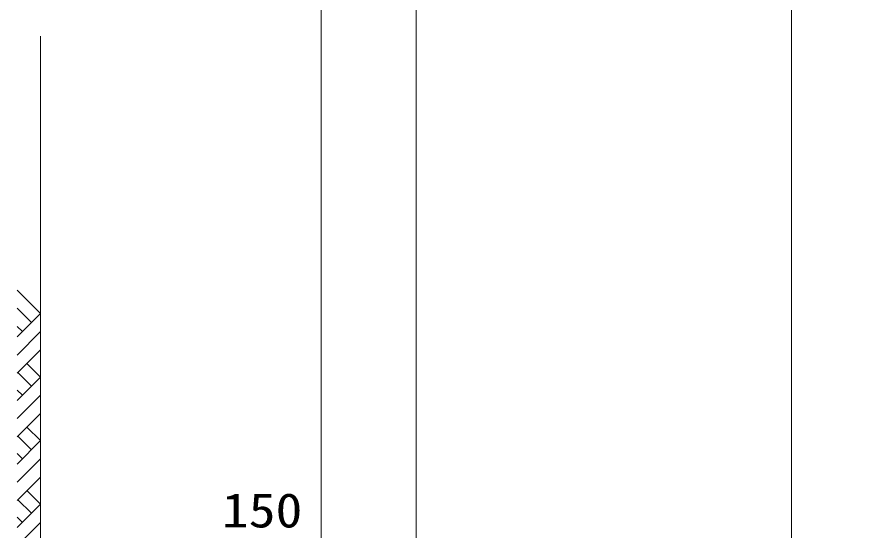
# Model space of a CAD drawing. Units: millimetres at full size; details may follow other scales. Extents: x 0 to 33600, y -27760 to -4000.
# Drawn here: x 20145 to 21976, y -11580 to -10482 of the extents above; entities that cross this region are included whole.
import ezdxf
from ezdxf.enums import TextEntityAlignment as Align

# ---------------------------------------------------------------- set-up
doc = ezdxf.new("R2010")
doc.units = ezdxf.units.MM
doc.header["$LTSCALE"] = 80.0044
for name, color, linetype, lineweight in [('0_2', 4, 'Continuous', 13), ('寸法', 6, 'Continuous', 13), ('ﾊｯﾁﾝｸﾞ', 4, 'Continuous', 9)]:
    doc.layers.add(name, color=color, linetype=linetype, lineweight=lineweight)
doc.styles.add('ＭＳ ゴシック', font='')
doc.styles.get('ＭＳ ゴシック').set_extended_font_data('MS Gothic')

msp = doc.modelspace()

# ---------------------------------------------------------------- linework, layer by layer
at = {"layer": '0_2', "color": 3}
for points in [[(21800, -9750), (20795, -9750), (20795, -12206), (21800, -12206)], [(21800, -12206), (23345, -12206), (23345, -9750), (21800, -9750)]]:
    msp.add_lwpolyline(points, close=True, dxfattribs=at)
msp.add_lwpolyline([(21800, -9953), (21123, -9978), (20998, -10103), (20998, -11853), (21123, -11978), (21800, -12003)], dxfattribs=at)
at = {"layer": '0_2'}
msp.add_lwpolyline([(20645, -12526), (20195, -12526), (20195, -10523)], dxfattribs=at)
at = {"layer": 'ﾊｯﾁﾝｸﾞ'}
for p, q in [((20145, -11065.35), (20195, -11115.35)), ((20145, -11104.24), (20175.56, -11134.8)), ((20195, -11115.35), (20145, -11165.35)), ((20145, -11143.13), (20156.11, -11154.24)), ((20195, -11154.24), (20145, -11204.24)), ((20195, -11193.13), (20145, -11243.13)), ((20165.95, -11222.18), (20195, -11251.24)), ((20195, -11251.24), (20145, -11301.24)), ((20146.5, -11241.63), (20175.56, -11270.68)), ((20145, -11279.02), (20156.11, -11290.13)), ((20195, -11290.13), (20145, -11340.13)), ((20195, -11329.02), (20145, -11379.02)), ((20165.95, -11358.07), (20195, -11387.12)), ((20146.5, -11377.51), (20175.56, -11406.56)), ((20195, -11387.12), (20145, -11437.12)), ((20145, -11414.9), (20156.11, -11426.01)), ((20195, -11426.01), (20145, -11476.01)), ((20195, -11464.9), (20145, -11514.9)), ((20165.95, -11493.95), (20195, -11523)), ((20146.5, -11513.39), (20175.56, -11542.44)), ((20195, -11523), (20145, -11573)), ((20145, -11550.78), (20156.11, -11561.89)), ((20195, -11561.89), (20145, -11611.89))]:
    msp.add_line(p, q, dxfattribs=at)

# ---------------------------------------------------------------- texts
at = {"layer": '寸法', "style": 'ＭＳ ゴシック', "width": 1.15}
msp.add_text('150', height=73.31, dxfattribs=at).set_placement((20668.5, -11536), align=Align.MIDDLE_CENTER)

doc.saveas('drawing.dxf')
